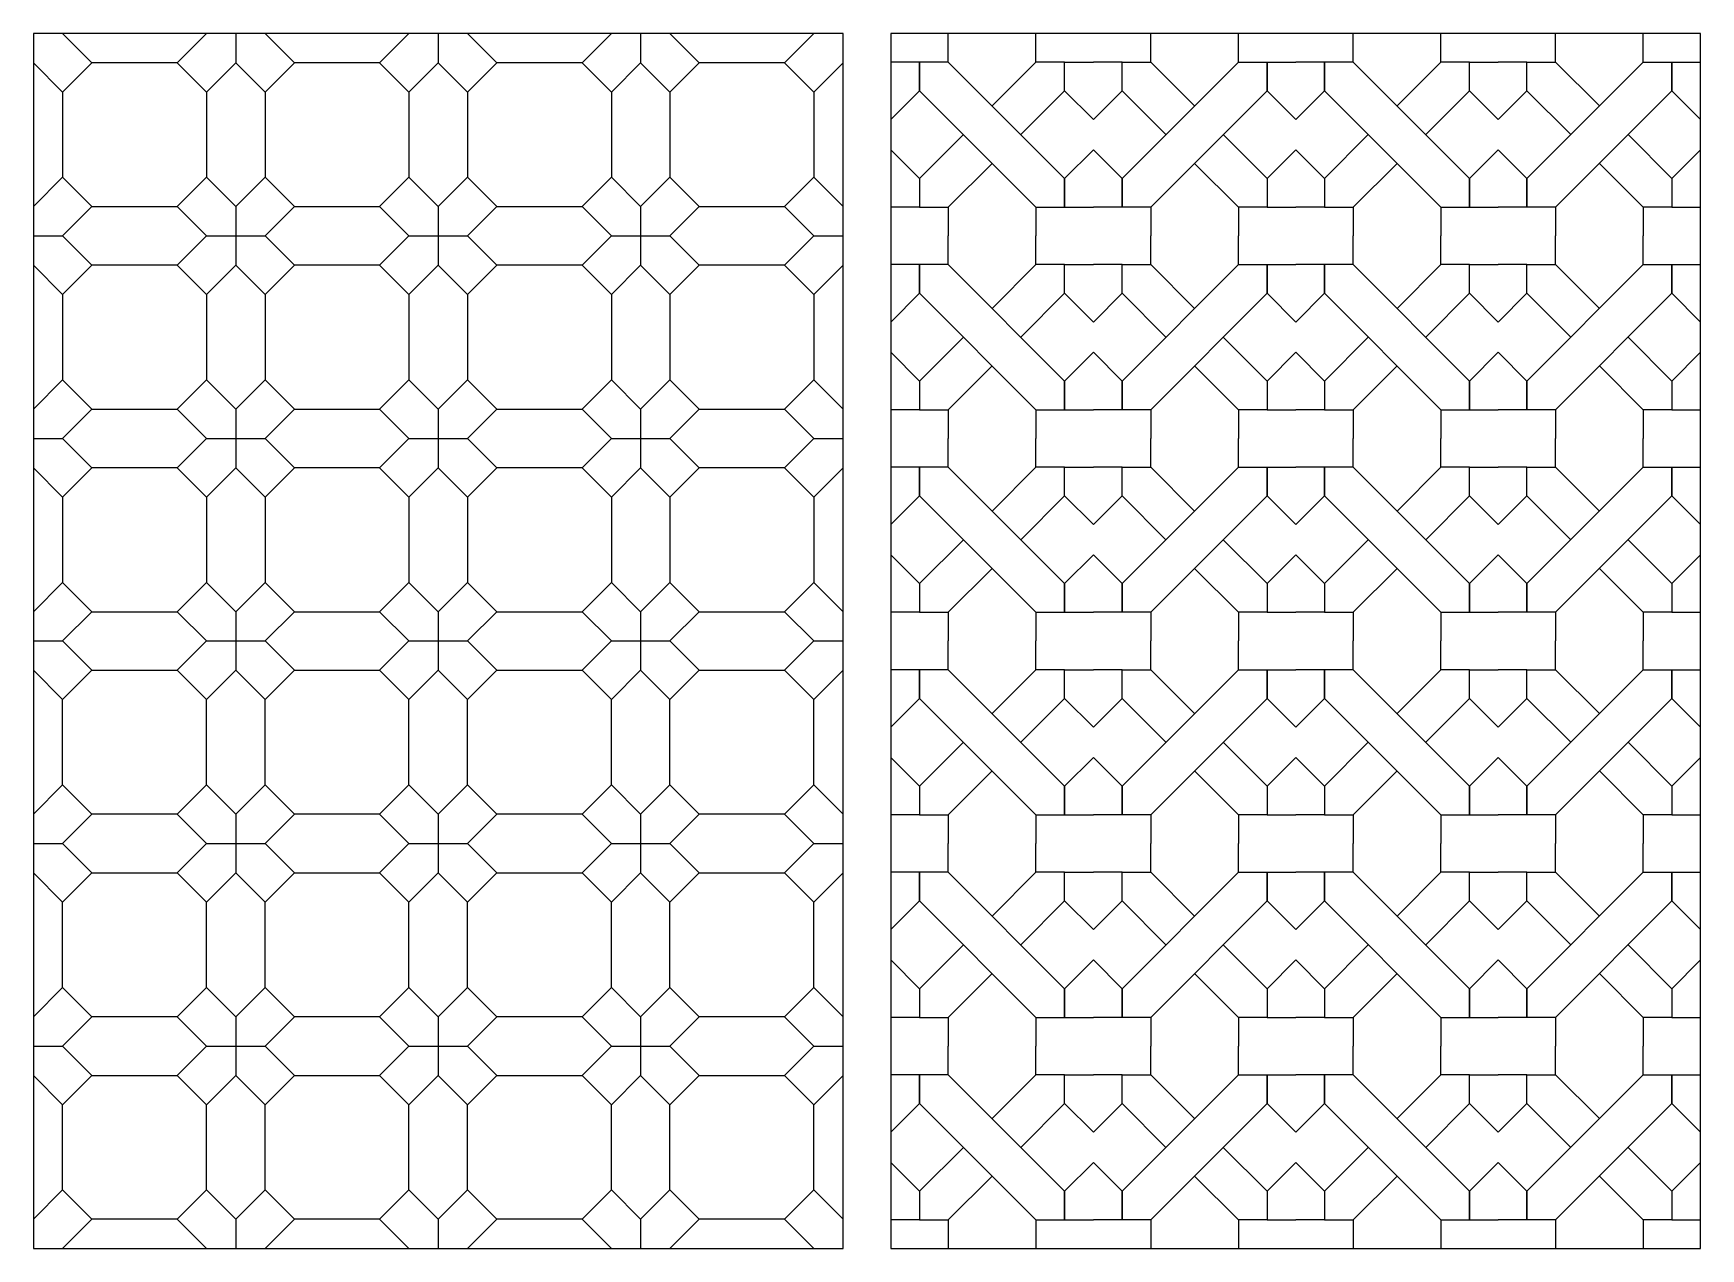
# Model space of a CAD drawing. Header units: millimetres. Extents: x -114 to 113, y -120 to 101.
# Drawn here: x -113.7 to -20.2, y 33.3 to 101.4 of the extents above; entities that cross this region are included whole.
import ezdxf

# ---------------------------------------------------------------- set-up
doc = ezdxf.new("R2010")
doc.units = ezdxf.units.MM
doc.header["$MEASUREMENT"] = 0
doc.layers.add('Layer 03', color=5, linetype='Continuous')

msp = doc.modelspace()

# ---------------------------------------------------------------- linework, layer by layer
at = {"layer": 'Layer 03'}
for p, q in [((-110.422, 99.774), (-112.065, 101.417)), ((-105.644, 99.774), (-104.002, 101.417)), ((-99.073, 99.774), (-100.716, 101.417)), ((-94.296, 99.774), (-92.653, 101.417)), ((-87.724, 99.774), (-89.367, 101.417)), ((-82.947, 99.774), (-81.304, 101.417)), ((-76.376, 99.774), (-78.019, 101.417)), ((-71.599, 99.774), (-69.956, 101.417)), ((-65.632, 101.417), (-65.632, 33.325)), ((-20.238, 101.417), (-65.632, 101.417)), ((-20.238, 33.325), (-20.238, 101.417)), ((-112.065, 98.131), (-113.707, 99.774)), ((-104.002, 98.131), (-102.359, 99.774)), ((-100.716, 98.131), (-102.359, 99.774)), ((-92.653, 98.131), (-91.01, 99.774)), ((-89.367, 98.131), (-91.01, 99.774)), ((-81.304, 98.131), (-79.661, 99.774)), ((-78.019, 98.131), (-79.661, 99.774)), ((-69.956, 98.131), (-68.313, 99.774)), ((-64.024, 98.2), (-65.632, 96.591)), ((-55.892, 98.2), (-54.283, 96.591)), ((-52.675, 98.2), (-54.283, 96.591)), ((-44.543, 98.2), (-42.935, 96.591)), ((-41.326, 98.2), (-42.935, 96.591)), ((-33.195, 98.2), (-31.586, 96.591)), ((-29.978, 98.2), (-31.586, 96.591)), ((-21.846, 98.2), (-20.238, 96.591)), ((-65.632, 94.894), (-64.024, 93.285)), ((-54.283, 94.894), (-55.892, 93.285)), ((-54.283, 94.894), (-52.675, 93.285)), ((-42.935, 94.894), (-44.543, 93.285)), ((-42.935, 94.894), (-41.326, 93.285)), ((-31.586, 94.894), (-33.195, 93.285)), ((-31.586, 94.894), (-29.978, 93.285)), ((-20.238, 94.894), (-21.846, 93.285)), ((-113.707, 91.711), (-112.065, 93.354)), ((-102.359, 91.711), (-104.002, 93.354)), ((-102.359, 91.711), (-100.716, 93.354)), ((-91.01, 91.711), (-92.653, 93.354)), ((-91.01, 91.711), (-89.367, 93.354)), ((-79.661, 91.711), (-81.304, 93.354)), ((-79.661, 91.711), (-78.019, 93.354)), ((-68.313, 91.711), (-69.956, 93.354)), ((-112.065, 90.068), (-110.422, 91.711)), ((-104.002, 90.068), (-105.644, 91.711)), ((-100.716, 90.068), (-99.073, 91.711)), ((-92.653, 90.068), (-94.296, 91.711)), ((-89.367, 90.068), (-87.724, 91.711)), ((-81.304, 90.068), (-82.947, 91.711)), ((-78.019, 90.068), (-76.376, 91.711)), ((-69.956, 90.068), (-71.599, 91.711)), ((-113.707, 90.068), (-112.065, 90.068)), ((-110.422, 88.425), (-112.065, 90.068)), ((-105.644, 88.425), (-104.002, 90.068)), ((-104.002, 90.068), (-100.716, 90.068)), ((-99.073, 88.425), (-100.716, 90.068)), ((-94.296, 88.425), (-92.653, 90.068)), ((-92.653, 90.068), (-89.367, 90.068)), ((-87.724, 88.425), (-89.367, 90.068)), ((-82.947, 88.425), (-81.304, 90.068)), ((-81.304, 90.068), (-78.019, 90.068)), ((-76.376, 88.425), (-78.019, 90.068)), ((-71.599, 88.425), (-69.956, 90.068)), ((-69.956, 90.068), (-68.313, 90.068)), ((-112.065, 86.782), (-113.707, 88.425)), ((-104.002, 86.782), (-102.359, 88.425)), ((-100.716, 86.782), (-102.359, 88.425)), ((-92.653, 86.782), (-91.01, 88.425)), ((-89.367, 86.782), (-91.01, 88.425)), ((-81.304, 86.782), (-79.661, 88.425)), ((-78.019, 86.782), (-79.661, 88.425)), ((-69.956, 86.782), (-68.313, 88.425)), ((-64.024, 86.851), (-65.632, 85.243)), ((-55.892, 86.851), (-54.283, 85.243)), ((-52.675, 86.851), (-54.283, 85.243)), ((-44.543, 86.851), (-42.935, 85.243)), ((-41.326, 86.851), (-42.935, 85.243)), ((-33.195, 86.851), (-31.586, 85.243)), ((-29.978, 86.851), (-31.586, 85.243)), ((-21.846, 86.851), (-20.238, 85.243)), ((-65.632, 83.545), (-64.024, 81.936)), ((-54.283, 83.545), (-55.892, 81.936)), ((-54.283, 83.545), (-52.675, 81.936)), ((-42.935, 83.545), (-44.543, 81.936)), ((-42.935, 83.545), (-41.326, 81.936)), ((-31.586, 83.545), (-33.195, 81.936)), ((-31.586, 83.545), (-29.978, 81.936)), ((-20.238, 83.545), (-21.846, 81.936)), ((-113.707, 80.362), (-112.065, 82.005)), ((-102.359, 80.362), (-104.002, 82.005)), ((-102.359, 80.362), (-100.716, 82.005)), ((-91.01, 80.362), (-92.653, 82.005)), ((-91.01, 80.362), (-89.367, 82.005)), ((-79.661, 80.362), (-81.304, 82.005)), ((-79.661, 80.362), (-78.019, 82.005)), ((-68.313, 80.362), (-69.956, 82.005)), ((-112.065, 78.72), (-110.422, 80.362)), ((-104.002, 78.72), (-105.644, 80.362)), ((-100.716, 78.72), (-99.073, 80.362)), ((-92.653, 78.72), (-94.296, 80.362)), ((-89.367, 78.72), (-87.724, 80.362)), ((-81.304, 78.72), (-82.947, 80.362)), ((-78.019, 78.72), (-76.376, 80.362)), ((-69.956, 78.72), (-71.599, 80.362)), ((-113.707, 78.72), (-112.065, 78.72)), ((-110.422, 77.077), (-112.065, 78.72)), ((-105.644, 77.077), (-104.002, 78.72)), ((-104.002, 78.72), (-100.716, 78.72)), ((-99.073, 77.077), (-100.716, 78.72)), ((-94.296, 77.077), (-92.653, 78.72)), ((-92.653, 78.72), (-89.367, 78.72)), ((-87.724, 77.077), (-89.367, 78.72)), ((-82.947, 77.077), (-81.304, 78.72)), ((-81.304, 78.72), (-78.019, 78.72)), ((-76.376, 77.077), (-78.019, 78.72)), ((-71.599, 77.077), (-69.956, 78.72)), ((-69.956, 78.72), (-68.313, 78.72)), ((-112.065, 75.434), (-113.707, 77.077)), ((-104.002, 75.434), (-102.359, 77.077)), ((-100.716, 75.434), (-102.359, 77.077)), ((-92.653, 75.434), (-91.01, 77.077)), ((-89.367, 75.434), (-91.01, 77.077)), ((-81.304, 75.434), (-79.661, 77.077)), ((-78.019, 75.434), (-79.661, 77.077)), ((-69.956, 75.434), (-68.313, 77.077)), ((-64.024, 75.503), (-65.632, 73.894)), ((-55.892, 75.503), (-54.283, 73.894)), ((-52.675, 75.503), (-54.283, 73.894)), ((-44.543, 75.503), (-42.935, 73.894)), ((-41.326, 75.503), (-42.935, 73.894)), ((-33.195, 75.503), (-31.586, 73.894)), ((-29.978, 75.503), (-31.586, 73.894)), ((-21.846, 75.503), (-20.238, 73.894)), ((-65.632, 72.196), (-64.024, 70.588)), ((-54.283, 72.196), (-55.892, 70.588)), ((-54.283, 72.196), (-52.675, 70.588)), ((-42.935, 72.196), (-44.543, 70.588)), ((-42.935, 72.196), (-41.326, 70.588)), ((-31.586, 72.196), (-33.195, 70.588)), ((-31.586, 72.196), (-29.978, 70.588)), ((-20.238, 72.196), (-21.846, 70.588)), ((-113.707, 69.014), (-112.065, 70.657)), ((-102.359, 69.014), (-104.002, 70.657)), ((-102.359, 69.014), (-100.716, 70.657)), ((-91.01, 69.014), (-92.653, 70.657)), ((-91.01, 69.014), (-89.367, 70.657)), ((-79.661, 69.014), (-81.304, 70.657)), ((-79.661, 69.014), (-78.019, 70.657)), ((-68.313, 69.014), (-69.956, 70.657)), ((-112.065, 67.371), (-110.422, 69.014)), ((-104.002, 67.371), (-105.644, 69.014)), ((-100.716, 67.371), (-99.073, 69.014)), ((-92.653, 67.371), (-94.296, 69.014)), ((-89.367, 67.371), (-87.724, 69.014)), ((-81.304, 67.371), (-82.947, 69.014)), ((-78.019, 67.371), (-76.376, 69.014)), ((-69.956, 67.371), (-71.599, 69.014)), ((-113.707, 67.371), (-112.065, 67.371)), ((-112.065, 67.371), (-110.422, 65.728)), ((-104.002, 67.371), (-105.644, 65.728)), ((-104.002, 67.371), (-100.716, 67.371)), ((-100.716, 67.371), (-99.073, 65.728)), ((-92.653, 67.371), (-94.296, 65.728)), ((-92.653, 67.371), (-89.367, 67.371)), ((-89.367, 67.371), (-87.724, 65.728)), ((-81.304, 67.371), (-82.947, 65.728)), ((-81.304, 67.371), (-78.019, 67.371)), ((-78.019, 67.371), (-76.376, 65.728)), ((-69.956, 67.371), (-71.599, 65.728)), ((-69.956, 67.371), (-68.313, 67.371)), ((-113.707, 65.728), (-112.065, 64.085)), ((-102.359, 65.728), (-104.002, 64.085)), ((-102.359, 65.728), (-100.716, 64.085)), ((-91.01, 65.728), (-92.653, 64.085)), ((-91.01, 65.728), (-89.367, 64.085)), ((-79.661, 65.728), (-81.304, 64.085)), ((-79.661, 65.728), (-78.019, 64.085)), ((-68.313, 65.728), (-69.956, 64.085)), ((-64.024, 64.154), (-65.632, 62.546)), ((-55.892, 64.154), (-54.283, 62.546)), ((-52.675, 64.154), (-54.283, 62.546)), ((-44.543, 64.154), (-42.935, 62.546)), ((-41.326, 64.154), (-42.935, 62.546)), ((-33.195, 64.154), (-31.586, 62.546)), ((-29.978, 64.154), (-31.586, 62.546)), ((-21.846, 64.154), (-20.238, 62.546)), ((-65.632, 60.848), (-64.024, 59.239)), ((-54.283, 60.848), (-55.892, 59.239)), ((-54.283, 60.848), (-52.675, 59.239)), ((-42.935, 60.848), (-44.543, 59.239)), ((-42.935, 60.848), (-41.326, 59.239)), ((-31.586, 60.848), (-33.195, 59.239)), ((-31.586, 60.848), (-29.978, 59.239)), ((-20.238, 60.848), (-21.846, 59.239)), ((-112.065, 59.308), (-113.707, 57.665)), ((-104.002, 59.308), (-102.359, 57.665)), ((-100.716, 59.308), (-102.359, 57.665)), ((-92.653, 59.308), (-91.01, 57.665)), ((-89.367, 59.308), (-91.01, 57.665)), ((-81.304, 59.308), (-79.661, 57.665)), ((-78.019, 59.308), (-79.661, 57.665)), ((-69.956, 59.308), (-68.313, 57.665)), ((-110.422, 57.665), (-112.065, 56.022)), ((-105.644, 57.665), (-104.002, 56.022)), ((-99.073, 57.665), (-100.716, 56.022)), ((-94.296, 57.665), (-92.653, 56.022)), ((-87.724, 57.665), (-89.367, 56.022)), ((-82.947, 57.665), (-81.304, 56.022)), ((-76.376, 57.665), (-78.019, 56.022)), ((-71.599, 57.665), (-69.956, 56.022)), ((-113.707, 56.022), (-112.065, 56.022)), ((-112.065, 56.022), (-110.422, 54.379)), ((-104.002, 56.022), (-105.644, 54.379)), ((-104.002, 56.022), (-100.716, 56.022)), ((-100.716, 56.022), (-99.073, 54.379)), ((-92.653, 56.022), (-94.296, 54.379)), ((-92.653, 56.022), (-89.367, 56.022)), ((-89.367, 56.022), (-87.724, 54.379)), ((-81.304, 56.022), (-82.947, 54.379)), ((-81.304, 56.022), (-78.019, 56.022)), ((-78.019, 56.022), (-76.376, 54.379)), ((-69.956, 56.022), (-71.599, 54.379)), ((-69.956, 56.022), (-68.313, 56.022)), ((-113.707, 54.379), (-112.065, 52.737)), ((-102.359, 54.379), (-104.002, 52.737)), ((-102.359, 54.379), (-100.716, 52.737)), ((-91.01, 54.379), (-92.653, 52.737)), ((-91.01, 54.379), (-89.367, 52.737)), ((-79.661, 54.379), (-81.304, 52.737)), ((-79.661, 54.379), (-78.019, 52.737)), ((-68.313, 54.379), (-69.956, 52.737)), ((-64.024, 52.805), (-65.632, 51.197)), ((-55.892, 52.805), (-54.283, 51.197)), ((-52.675, 52.805), (-54.283, 51.197)), ((-44.543, 52.805), (-42.935, 51.197)), ((-41.326, 52.805), (-42.935, 51.197)), ((-33.195, 52.805), (-31.586, 51.197)), ((-29.978, 52.805), (-31.586, 51.197)), ((-21.846, 52.805), (-20.238, 51.197)), ((-65.632, 49.499), (-64.024, 47.891)), ((-54.283, 49.499), (-55.892, 47.891)), ((-54.283, 49.499), (-52.675, 47.891)), ((-42.935, 49.499), (-44.543, 47.891)), ((-42.935, 49.499), (-41.326, 47.891)), ((-31.586, 49.499), (-33.195, 47.891)), ((-31.586, 49.499), (-29.978, 47.891)), ((-20.238, 49.499), (-21.846, 47.891)), ((-112.065, 47.959), (-113.707, 46.316)), ((-104.002, 47.959), (-102.359, 46.316)), ((-100.716, 47.959), (-102.359, 46.316)), ((-92.653, 47.959), (-91.01, 46.316)), ((-89.367, 47.959), (-91.01, 46.316)), ((-81.304, 47.959), (-79.661, 46.316)), ((-78.019, 47.959), (-79.661, 46.316)), ((-69.956, 47.959), (-68.313, 46.316)), ((-110.422, 46.316), (-112.065, 44.674)), ((-105.644, 46.316), (-104.002, 44.674)), ((-99.073, 46.316), (-100.716, 44.674)), ((-94.296, 46.316), (-92.653, 44.674)), ((-87.724, 46.316), (-89.367, 44.674)), ((-82.947, 46.316), (-81.304, 44.674)), ((-76.376, 46.316), (-78.019, 44.674)), ((-71.599, 46.316), (-69.956, 44.674)), ((-113.707, 44.674), (-112.065, 44.674)), ((-113.707, 44.674), (-112.065, 44.674)), ((-112.065, 44.674), (-110.422, 43.031)), ((-104.002, 44.674), (-105.644, 43.031)), ((-104.002, 44.674), (-100.716, 44.674)), ((-100.716, 44.674), (-99.073, 43.031)), ((-92.653, 44.674), (-94.296, 43.031)), ((-92.653, 44.674), (-89.367, 44.674)), ((-89.367, 44.674), (-87.724, 43.031)), ((-81.304, 44.674), (-82.947, 43.031)), ((-81.304, 44.674), (-78.019, 44.674)), ((-78.019, 44.674), (-76.376, 43.031)), ((-69.956, 44.674), (-71.599, 43.031)), ((-69.956, 44.674), (-68.313, 44.674)), ((-113.707, 43.031), (-112.065, 41.388)), ((-102.359, 43.031), (-104.002, 41.388)), ((-102.359, 43.031), (-100.716, 41.388)), ((-91.01, 43.031), (-92.653, 41.388)), ((-91.01, 43.031), (-89.367, 41.388)), ((-79.661, 43.031), (-81.304, 41.388)), ((-79.661, 43.031), (-78.019, 41.388)), ((-68.313, 43.031), (-69.956, 41.388)), ((-64.024, 41.457), (-65.632, 39.848)), ((-55.892, 41.457), (-54.283, 39.848)), ((-52.675, 41.457), (-54.283, 39.848)), ((-44.543, 41.457), (-42.935, 39.848)), ((-41.326, 41.457), (-42.935, 39.848)), ((-33.195, 41.457), (-31.586, 39.848)), ((-29.978, 41.457), (-31.586, 39.848)), ((-21.846, 41.457), (-20.238, 39.848)), ((-65.632, 38.15), (-64.024, 36.542)), ((-54.283, 38.15), (-55.892, 36.542)), ((-54.283, 38.15), (-52.675, 36.542)), ((-42.935, 38.15), (-44.543, 36.542)), ((-42.935, 38.15), (-41.326, 36.542)), ((-31.586, 38.15), (-33.195, 36.542)), ((-31.586, 38.15), (-29.978, 36.542)), ((-20.238, 38.15), (-21.846, 36.542)), ((-112.065, 36.611), (-113.707, 34.968)), ((-104.002, 36.611), (-102.359, 34.968)), ((-100.716, 36.611), (-102.359, 34.968)), ((-92.653, 36.611), (-91.01, 34.968)), ((-89.367, 36.611), (-91.01, 34.968)), ((-81.304, 36.611), (-79.661, 34.968)), ((-78.019, 36.611), (-79.661, 34.968)), ((-69.956, 36.611), (-68.313, 34.968)), ((-110.422, 34.968), (-112.065, 33.325)), ((-105.644, 34.968), (-104.002, 33.325)), ((-99.073, 34.968), (-100.716, 33.325)), ((-94.296, 34.968), (-92.653, 33.325)), ((-87.724, 34.968), (-89.367, 33.325)), ((-82.947, 34.968), (-81.304, 33.325)), ((-76.376, 34.968), (-78.019, 33.325)), ((-71.599, 34.968), (-69.956, 33.325))]:
    msp.add_line(p, q, dxfattribs=at)
for points in [[(-68.313, 33.325), (-68.313, 101.417), (-113.707, 101.417), (-113.707, 33.325)], [(-102.359, 101.417), (-102.359, 99.774)], [(-91.01, 101.417), (-91.01, 99.774)], [(-79.661, 101.417), (-79.661, 99.774)], [(-62.415, 99.808), (-62.415, 101.417)], [(-57.5, 99.808), (-57.5, 101.417)], [(-51.066, 99.808), (-51.066, 101.417)], [(-46.152, 99.808), (-46.152, 101.417)], [(-39.718, 99.808), (-39.718, 101.417)], [(-34.803, 99.808), (-34.803, 101.417)], [(-28.369, 99.808), (-28.369, 101.417)], [(-23.454, 99.808), (-23.454, 101.417)], [(-112.065, 98.131), (-110.422, 99.774)], [(-105.644, 99.774), (-110.422, 99.774)], [(-104.002, 98.131), (-105.644, 99.774)], [(-100.716, 98.131), (-99.073, 99.774)], [(-94.296, 99.774), (-99.073, 99.774)], [(-92.653, 98.131), (-94.296, 99.774)], [(-89.367, 98.131), (-87.724, 99.774)], [(-82.947, 99.774), (-87.724, 99.774)], [(-81.304, 98.131), (-82.947, 99.774)], [(-78.019, 98.131), (-76.376, 99.774)], [(-71.599, 99.774), (-76.376, 99.774)], [(-69.956, 98.131), (-71.599, 99.774)], [(-64.024, 99.808), (-65.632, 99.808)], [(-64.024, 98.2), (-64.024, 99.808)], [(-62.415, 99.808), (-64.024, 99.808)], [(-62.415, 99.808), (-64.024, 99.808), (-64.024, 98.2)], [(-62.415, 99.808), (-55.892, 93.285)], [(-57.5, 99.808), (-59.958, 97.351)], [(-55.892, 98.2), (-55.892, 99.808), (-57.5, 99.808)], [(-55.892, 99.808), (-54.283, 99.808)], [(-52.675, 99.808), (-54.283, 99.808)], [(-52.675, 98.2), (-52.675, 99.808), (-51.066, 99.808)], [(-46.152, 99.808), (-52.675, 93.285)], [(-51.066, 99.808), (-48.609, 97.351)], [(-46.152, 99.808), (-44.543, 99.808), (-44.543, 98.2)], [(-46.152, 99.808), (-44.543, 99.808)], [(-44.543, 99.808), (-42.935, 99.808)], [(-44.543, 98.2), (-44.543, 99.808)], [(-41.326, 99.808), (-42.935, 99.808)], [(-41.326, 98.2), (-41.326, 99.808)], [(-39.718, 99.808), (-41.326, 99.808)], [(-39.718, 99.808), (-41.326, 99.808), (-41.326, 98.2)], [(-39.718, 99.808), (-33.195, 93.285)], [(-34.803, 99.808), (-37.26, 97.351)], [(-33.195, 98.2), (-33.195, 99.808), (-34.803, 99.808)], [(-33.195, 99.808), (-31.586, 99.808)], [(-29.978, 99.808), (-31.586, 99.808)], [(-29.978, 98.2), (-29.978, 99.808), (-28.369, 99.808)], [(-23.454, 99.808), (-29.978, 93.285)], [(-28.369, 99.808), (-25.912, 97.351)], [(-23.454, 99.808), (-21.846, 99.808), (-21.846, 98.2)], [(-23.454, 99.808), (-21.846, 99.808)], [(-21.846, 99.808), (-20.238, 99.808)], [(-21.846, 98.2), (-21.846, 99.808)], [(-64.024, 98.2), (-57.5, 91.677)], [(-55.892, 98.2), (-58.349, 95.743)], [(-52.675, 98.2), (-50.218, 95.743)], [(-44.543, 98.2), (-51.066, 91.677)], [(-41.326, 98.2), (-34.803, 91.677)], [(-33.195, 98.2), (-35.652, 95.743)], [(-29.978, 98.2), (-27.52, 95.743)], [(-21.846, 98.2), (-28.369, 91.677)], [(-112.065, 98.131), (-112.065, 93.354)], [(-104.002, 98.131), (-104.002, 93.354)], [(-100.716, 98.131), (-100.716, 93.354)], [(-92.653, 98.131), (-92.653, 93.354)], [(-89.367, 98.131), (-89.367, 93.354)], [(-81.304, 98.131), (-81.304, 93.354)], [(-78.019, 98.131), (-78.019, 93.354)], [(-69.956, 98.131), (-69.956, 93.354)], [(-61.566, 95.743), (-64.024, 93.285)], [(-47.001, 95.743), (-44.543, 93.285)], [(-38.869, 95.743), (-41.326, 93.285)], [(-24.303, 95.743), (-21.846, 93.285)], [(-59.958, 94.134), (-62.415, 91.677)], [(-48.609, 94.134), (-46.152, 91.677)], [(-37.26, 94.134), (-39.718, 91.677)], [(-25.912, 94.134), (-23.454, 91.677)], [(-112.065, 93.354), (-110.422, 91.711)], [(-105.644, 91.711), (-104.002, 93.354)], [(-100.716, 93.354), (-99.073, 91.711)], [(-94.296, 91.711), (-92.653, 93.354)], [(-89.367, 93.354), (-87.724, 91.711)], [(-82.947, 91.711), (-81.304, 93.354)], [(-78.019, 93.354), (-76.376, 91.711)], [(-71.599, 91.711), (-69.956, 93.354)], [(-64.024, 93.285), (-64.024, 91.677), (-62.415, 91.677)], [(-57.5, 91.677), (-55.892, 91.677), (-55.892, 93.285)], [(-55.892, 93.285), (-55.892, 91.677)], [(-51.066, 91.677), (-52.675, 91.677), (-52.675, 93.285)], [(-52.675, 93.285), (-52.675, 91.677)], [(-44.543, 93.285), (-44.543, 91.677), (-46.152, 91.677)], [(-41.326, 93.285), (-41.326, 91.677), (-39.718, 91.677)], [(-34.803, 91.677), (-33.195, 91.677), (-33.195, 93.285)], [(-33.195, 93.285), (-33.195, 91.677)], [(-28.369, 91.677), (-29.978, 91.677), (-29.978, 93.285)], [(-29.978, 93.285), (-29.978, 91.677)], [(-21.846, 93.285), (-21.846, 91.677), (-23.454, 91.677)], [(-110.422, 91.711), (-105.644, 91.711)], [(-102.359, 91.711), (-102.359, 88.425)], [(-99.073, 91.711), (-94.296, 91.711)], [(-91.01, 91.711), (-91.01, 88.425)], [(-87.724, 91.711), (-82.947, 91.711)], [(-79.661, 91.711), (-79.661, 88.425)], [(-76.376, 91.711), (-71.599, 91.711)], [(-64.024, 91.677), (-65.632, 91.677)], [(-62.415, 91.677), (-62.415, 90.068)], [(-57.5, 91.677), (-55.892, 91.677)], [(-57.5, 91.677), (-57.5, 90.068)], [(-55.892, 91.677), (-54.283, 91.677)], [(-52.675, 91.677), (-54.283, 91.677)], [(-51.066, 91.677), (-52.675, 91.677)], [(-51.066, 91.677), (-51.066, 90.068)], [(-46.152, 91.677), (-46.152, 90.068)], [(-44.543, 91.677), (-42.935, 91.677)], [(-41.326, 91.677), (-42.935, 91.677)], [(-39.718, 91.677), (-39.718, 90.068)], [(-34.803, 91.677), (-33.195, 91.677)], [(-34.803, 91.677), (-34.803, 90.068)], [(-33.195, 91.677), (-31.586, 91.677)], [(-29.978, 91.677), (-31.586, 91.677)], [(-28.369, 91.677), (-29.978, 91.677)], [(-28.369, 91.677), (-28.369, 90.068)], [(-23.454, 91.677), (-23.454, 90.068)], [(-21.846, 91.677), (-20.238, 91.677)], [(-62.415, 88.46), (-62.415, 90.068)], [(-57.5, 88.46), (-57.5, 90.068)], [(-51.066, 88.46), (-51.066, 90.068)], [(-46.152, 88.46), (-46.152, 90.068)], [(-39.718, 88.46), (-39.718, 90.068)], [(-34.803, 88.46), (-34.803, 90.068)], [(-28.369, 88.46), (-28.369, 90.068)], [(-23.454, 88.46), (-23.454, 90.068)], [(-112.065, 86.782), (-110.422, 88.425)], [(-105.644, 88.425), (-110.422, 88.425)], [(-104.002, 86.782), (-105.644, 88.425)], [(-100.716, 86.782), (-99.073, 88.425)], [(-94.296, 88.425), (-99.073, 88.425)], [(-92.653, 86.782), (-94.296, 88.425)], [(-89.367, 86.782), (-87.724, 88.425)], [(-82.947, 88.425), (-87.724, 88.425)], [(-81.304, 86.782), (-82.947, 88.425)], [(-78.019, 86.782), (-76.376, 88.425)], [(-71.599, 88.425), (-76.376, 88.425)], [(-69.956, 86.782), (-71.599, 88.425)], [(-64.024, 88.46), (-65.632, 88.46)], [(-64.024, 86.851), (-64.024, 88.46)], [(-62.415, 88.46), (-64.024, 88.46)], [(-62.415, 88.46), (-64.024, 88.46), (-64.024, 86.851)], [(-62.415, 88.46), (-55.892, 81.936)], [(-57.5, 88.46), (-59.958, 86.002)], [(-55.892, 86.851), (-55.892, 88.46), (-57.5, 88.46)], [(-55.892, 88.46), (-54.283, 88.46)], [(-52.675, 88.46), (-54.283, 88.46)], [(-52.675, 86.851), (-52.675, 88.46), (-51.066, 88.46)], [(-46.152, 88.46), (-52.675, 81.936)], [(-51.066, 88.46), (-48.609, 86.002)], [(-46.152, 88.46), (-44.543, 88.46), (-44.543, 86.851)], [(-46.152, 88.46), (-44.543, 88.46)], [(-44.543, 88.46), (-42.935, 88.46)], [(-44.543, 86.851), (-44.543, 88.46)], [(-41.326, 88.46), (-42.935, 88.46)], [(-41.326, 86.851), (-41.326, 88.46)], [(-39.718, 88.46), (-41.326, 88.46)], [(-39.718, 88.46), (-41.326, 88.46), (-41.326, 86.851)], [(-39.718, 88.46), (-33.195, 81.936)], [(-34.803, 88.46), (-37.26, 86.002)], [(-33.195, 86.851), (-33.195, 88.46), (-34.803, 88.46)], [(-33.195, 88.46), (-31.586, 88.46)], [(-29.978, 88.46), (-31.586, 88.46)], [(-29.978, 86.851), (-29.978, 88.46), (-28.369, 88.46)], [(-23.454, 88.46), (-29.978, 81.936)], [(-28.369, 88.46), (-25.912, 86.002)], [(-23.454, 88.46), (-21.846, 88.46), (-21.846, 86.851)], [(-23.454, 88.46), (-21.846, 88.46)], [(-21.846, 88.46), (-20.238, 88.46)], [(-21.846, 86.851), (-21.846, 88.46)], [(-112.065, 86.782), (-112.065, 82.005)], [(-104.002, 86.782), (-104.002, 82.005)], [(-100.716, 86.782), (-100.716, 82.005)], [(-92.653, 86.782), (-92.653, 82.005)], [(-89.367, 86.782), (-89.367, 82.005)], [(-81.304, 86.782), (-81.304, 82.005)], [(-78.019, 86.782), (-78.019, 82.005)], [(-69.956, 86.782), (-69.956, 82.005)], [(-64.024, 86.851), (-57.5, 80.328)], [(-55.892, 86.851), (-58.349, 84.394)], [(-52.675, 86.851), (-50.218, 84.394)], [(-44.543, 86.851), (-51.066, 80.328)], [(-41.326, 86.851), (-34.803, 80.328)], [(-33.195, 86.851), (-35.652, 84.394)], [(-29.978, 86.851), (-27.52, 84.394)], [(-21.846, 86.851), (-28.369, 80.328)], [(-61.566, 84.394), (-64.024, 81.936)], [(-47.001, 84.394), (-44.543, 81.936)], [(-38.869, 84.394), (-41.326, 81.936)], [(-24.303, 84.394), (-21.846, 81.936)], [(-59.958, 82.785), (-62.415, 80.328)], [(-48.609, 82.785), (-46.152, 80.328)], [(-37.26, 82.785), (-39.718, 80.328)], [(-25.912, 82.785), (-23.454, 80.328)], [(-112.065, 82.005), (-110.422, 80.362)], [(-105.644, 80.362), (-104.002, 82.005)], [(-100.716, 82.005), (-99.073, 80.362)], [(-94.296, 80.362), (-92.653, 82.005)], [(-89.367, 82.005), (-87.724, 80.362)], [(-82.947, 80.362), (-81.304, 82.005)], [(-78.019, 82.005), (-76.376, 80.362)], [(-71.599, 80.362), (-69.956, 82.005)], [(-64.024, 81.936), (-64.024, 80.328), (-62.415, 80.328)], [(-57.5, 80.328), (-55.892, 80.328), (-55.892, 81.936)], [(-55.892, 81.936), (-55.892, 80.328)], [(-51.066, 80.328), (-52.675, 80.328), (-52.675, 81.936)], [(-52.675, 81.936), (-52.675, 80.328)], [(-44.543, 81.936), (-44.543, 80.328), (-46.152, 80.328)], [(-41.326, 81.936), (-41.326, 80.328), (-39.718, 80.328)], [(-34.803, 80.328), (-33.195, 80.328), (-33.195, 81.936)], [(-33.195, 81.936), (-33.195, 80.328)], [(-28.369, 80.328), (-29.978, 80.328), (-29.978, 81.936)], [(-29.978, 81.936), (-29.978, 80.328)], [(-21.846, 81.936), (-21.846, 80.328), (-23.454, 80.328)], [(-110.422, 80.362), (-105.644, 80.362)], [(-102.359, 80.362), (-102.359, 77.077)], [(-99.073, 80.362), (-94.296, 80.362)], [(-91.01, 80.362), (-91.01, 77.077)], [(-87.724, 80.362), (-82.947, 80.362)], [(-79.661, 80.362), (-79.661, 77.077)], [(-76.376, 80.362), (-71.599, 80.362)], [(-64.024, 80.328), (-65.632, 80.328)], [(-62.415, 80.328), (-62.415, 78.72)], [(-57.5, 80.328), (-55.892, 80.328)], [(-57.5, 80.328), (-57.5, 78.72)], [(-55.892, 80.328), (-54.283, 80.328)], [(-52.675, 80.328), (-54.283, 80.328)], [(-51.066, 80.328), (-52.675, 80.328)], [(-51.066, 80.328), (-51.066, 78.72)], [(-46.152, 80.328), (-46.152, 78.72)], [(-44.543, 80.328), (-42.935, 80.328)], [(-41.326, 80.328), (-42.935, 80.328)], [(-39.718, 80.328), (-39.718, 78.72)], [(-34.803, 80.328), (-33.195, 80.328)], [(-34.803, 80.328), (-34.803, 78.72)], [(-33.195, 80.328), (-31.586, 80.328)], [(-29.978, 80.328), (-31.586, 80.328)], [(-28.369, 80.328), (-29.978, 80.328)], [(-28.369, 80.328), (-28.369, 78.72)], [(-23.454, 80.328), (-23.454, 78.72)], [(-21.846, 80.328), (-20.238, 80.328)], [(-62.415, 77.111), (-62.415, 78.72)], [(-57.5, 77.111), (-57.5, 78.72)], [(-51.066, 77.111), (-51.066, 78.72)], [(-46.152, 77.111), (-46.152, 78.72)], [(-39.718, 77.111), (-39.718, 78.72)], [(-34.803, 77.111), (-34.803, 78.72)], [(-28.369, 77.111), (-28.369, 78.72)], [(-23.454, 77.111), (-23.454, 78.72)], [(-112.065, 75.434), (-110.422, 77.077)], [(-105.644, 77.077), (-110.422, 77.077)], [(-104.002, 75.434), (-105.644, 77.077)], [(-100.716, 75.434), (-99.073, 77.077)], [(-94.296, 77.077), (-99.073, 77.077)], [(-92.653, 75.434), (-94.296, 77.077)], [(-89.367, 75.434), (-87.724, 77.077)], [(-82.947, 77.077), (-87.724, 77.077)], [(-81.304, 75.434), (-82.947, 77.077)], [(-78.019, 75.434), (-76.376, 77.077)], [(-71.599, 77.077), (-76.376, 77.077)], [(-69.956, 75.434), (-71.599, 77.077)], [(-64.024, 77.111), (-65.632, 77.111)], [(-64.024, 75.503), (-64.024, 77.111)], [(-62.415, 77.111), (-64.024, 77.111)], [(-62.415, 77.111), (-64.024, 77.111), (-64.024, 75.503)], [(-62.415, 77.111), (-55.892, 70.588)], [(-57.5, 77.111), (-59.958, 74.654)], [(-55.892, 75.503), (-55.892, 77.111), (-57.5, 77.111)], [(-55.892, 77.111), (-54.283, 77.111)], [(-52.675, 77.111), (-54.283, 77.111)], [(-52.675, 75.503), (-52.675, 77.111), (-51.066, 77.111)], [(-46.152, 77.111), (-52.675, 70.588)], [(-51.066, 77.111), (-48.609, 74.654)], [(-46.152, 77.111), (-44.543, 77.111), (-44.543, 75.503)], [(-46.152, 77.111), (-44.543, 77.111)], [(-44.543, 77.111), (-42.935, 77.111)], [(-44.543, 75.503), (-44.543, 77.111)], [(-41.326, 77.111), (-42.935, 77.111)], [(-41.326, 75.503), (-41.326, 77.111)], [(-39.718, 77.111), (-41.326, 77.111)], [(-39.718, 77.111), (-41.326, 77.111), (-41.326, 75.503)], [(-39.718, 77.111), (-33.195, 70.588)], [(-34.803, 77.111), (-37.26, 74.654)], [(-33.195, 75.503), (-33.195, 77.111), (-34.803, 77.111)], [(-33.195, 77.111), (-31.586, 77.111)], [(-29.978, 77.111), (-31.586, 77.111)], [(-29.978, 75.503), (-29.978, 77.111), (-28.369, 77.111)], [(-23.454, 77.111), (-29.978, 70.588)], [(-28.369, 77.111), (-25.912, 74.654)], [(-23.454, 77.111), (-21.846, 77.111), (-21.846, 75.503)], [(-23.454, 77.111), (-21.846, 77.111)], [(-21.846, 77.111), (-20.238, 77.111)], [(-21.846, 75.503), (-21.846, 77.111)], [(-112.065, 75.434), (-112.065, 70.657)], [(-104.002, 75.434), (-104.002, 70.657)], [(-100.716, 75.434), (-100.716, 70.657)], [(-92.653, 75.434), (-92.653, 70.657)], [(-89.367, 75.434), (-89.367, 70.657)], [(-81.304, 75.434), (-81.304, 70.657)], [(-78.019, 75.434), (-78.019, 70.657)], [(-69.956, 75.434), (-69.956, 70.657)], [(-64.024, 75.503), (-57.5, 68.979)], [(-55.892, 75.503), (-58.349, 73.045)], [(-52.675, 75.503), (-50.218, 73.045)], [(-44.543, 75.503), (-51.066, 68.979)], [(-41.326, 75.503), (-34.803, 68.979)], [(-33.195, 75.503), (-35.652, 73.045)], [(-29.978, 75.503), (-27.52, 73.045)], [(-21.846, 75.503), (-28.369, 68.979)], [(-61.566, 73.045), (-64.024, 70.588)], [(-47.001, 73.045), (-44.543, 70.588)], [(-38.869, 73.045), (-41.326, 70.588)], [(-24.303, 73.045), (-21.846, 70.588)], [(-59.958, 71.437), (-62.415, 68.979)], [(-48.609, 71.437), (-46.152, 68.979)], [(-37.26, 71.437), (-39.718, 68.979)], [(-25.912, 71.437), (-23.454, 68.979)], [(-112.065, 70.657), (-110.422, 69.014)], [(-105.644, 69.014), (-104.002, 70.657)], [(-100.716, 70.657), (-99.073, 69.014)], [(-94.296, 69.014), (-92.653, 70.657)], [(-89.367, 70.657), (-87.724, 69.014)], [(-82.947, 69.014), (-81.304, 70.657)], [(-78.019, 70.657), (-76.376, 69.014)], [(-71.599, 69.014), (-69.956, 70.657)], [(-64.024, 70.588), (-64.024, 68.979), (-62.415, 68.979)], [(-57.5, 68.979), (-55.892, 68.979), (-55.892, 70.588)], [(-55.892, 70.588), (-55.892, 68.979)], [(-51.066, 68.979), (-52.675, 68.979), (-52.675, 70.588)], [(-52.675, 70.588), (-52.675, 68.979)], [(-44.543, 70.588), (-44.543, 68.979), (-46.152, 68.979)], [(-41.326, 70.588), (-41.326, 68.979), (-39.718, 68.979)], [(-34.803, 68.979), (-33.195, 68.979), (-33.195, 70.588)], [(-33.195, 70.588), (-33.195, 68.979)], [(-28.369, 68.979), (-29.978, 68.979), (-29.978, 70.588)], [(-29.978, 70.588), (-29.978, 68.979)], [(-21.846, 70.588), (-21.846, 68.979), (-23.454, 68.979)], [(-110.422, 69.014), (-105.644, 69.014)], [(-102.359, 69.014), (-102.359, 65.728)], [(-99.073, 69.014), (-94.296, 69.014)], [(-91.01, 69.014), (-91.01, 65.728)], [(-87.724, 69.014), (-82.947, 69.014)], [(-79.661, 69.014), (-79.661, 65.728)], [(-76.376, 69.014), (-71.599, 69.014)], [(-64.024, 68.979), (-65.632, 68.979)], [(-62.415, 68.979), (-62.415, 67.371)], [(-57.5, 68.979), (-55.892, 68.979)], [(-57.5, 68.979), (-57.5, 67.371)], [(-55.892, 68.979), (-54.283, 68.979)], [(-52.675, 68.979), (-54.283, 68.979)], [(-51.066, 68.979), (-52.675, 68.979)], [(-51.066, 68.979), (-51.066, 67.371)], [(-46.152, 68.979), (-46.152, 67.371)], [(-44.543, 68.979), (-42.935, 68.979)], [(-41.326, 68.979), (-42.935, 68.979)], [(-39.718, 68.979), (-39.718, 67.371)], [(-34.803, 68.979), (-33.195, 68.979)], [(-34.803, 68.979), (-34.803, 67.371)], [(-33.195, 68.979), (-31.586, 68.979)], [(-29.978, 68.979), (-31.586, 68.979)], [(-28.369, 68.979), (-29.978, 68.979)], [(-28.369, 68.979), (-28.369, 67.371)], [(-23.454, 68.979), (-23.454, 67.371)], [(-21.846, 68.979), (-20.238, 68.979)], [(-62.415, 65.762), (-62.415, 67.371)], [(-57.5, 65.762), (-57.5, 67.371)], [(-51.066, 65.762), (-51.066, 67.371)], [(-46.152, 65.762), (-46.152, 67.371)], [(-39.718, 65.762), (-39.718, 67.371)], [(-34.803, 65.762), (-34.803, 67.371)], [(-28.369, 65.762), (-28.369, 67.371)], [(-23.454, 65.762), (-23.454, 67.371)], [(-112.065, 64.085), (-110.422, 65.728)], [(-110.422, 65.728), (-105.644, 65.728)], [(-105.644, 65.728), (-104.002, 64.085)], [(-100.716, 64.085), (-99.073, 65.728)], [(-99.073, 65.728), (-94.296, 65.728)], [(-94.296, 65.728), (-92.653, 64.085)], [(-89.367, 64.085), (-87.724, 65.728)], [(-87.724, 65.728), (-82.947, 65.728)], [(-82.947, 65.728), (-81.304, 64.085)], [(-78.019, 64.085), (-76.376, 65.728)], [(-76.376, 65.728), (-71.599, 65.728)], [(-71.599, 65.728), (-69.956, 64.085)], [(-64.024, 65.762), (-65.632, 65.762)], [(-64.024, 64.154), (-64.024, 65.762)], [(-62.415, 65.762), (-64.024, 65.762)], [(-62.415, 65.762), (-64.024, 65.762), (-64.024, 64.154)], [(-62.415, 65.762), (-55.892, 59.239)], [(-57.5, 65.762), (-59.958, 63.305)], [(-55.892, 64.154), (-55.892, 65.762), (-57.5, 65.762)], [(-55.892, 65.762), (-54.283, 65.762)], [(-52.675, 65.762), (-54.283, 65.762)], [(-52.675, 64.154), (-52.675, 65.762), (-51.066, 65.762)], [(-46.152, 65.762), (-52.675, 59.239)], [(-51.066, 65.762), (-48.609, 63.305)], [(-46.152, 65.762), (-44.543, 65.762), (-44.543, 64.154)], [(-46.152, 65.762), (-44.543, 65.762)], [(-44.543, 65.762), (-42.935, 65.762)], [(-44.543, 64.154), (-44.543, 65.762)], [(-41.326, 65.762), (-42.935, 65.762)], [(-41.326, 64.154), (-41.326, 65.762)], [(-39.718, 65.762), (-41.326, 65.762)], [(-39.718, 65.762), (-41.326, 65.762), (-41.326, 64.154)], [(-39.718, 65.762), (-33.195, 59.239)], [(-34.803, 65.762), (-37.26, 63.305)], [(-33.195, 64.154), (-33.195, 65.762), (-34.803, 65.762)], [(-33.195, 65.762), (-31.586, 65.762)], [(-29.978, 65.762), (-31.586, 65.762)], [(-29.978, 64.154), (-29.978, 65.762), (-28.369, 65.762)], [(-23.454, 65.762), (-29.978, 59.239)], [(-28.369, 65.762), (-25.912, 63.305)], [(-23.454, 65.762), (-21.846, 65.762), (-21.846, 64.154)], [(-23.454, 65.762), (-21.846, 65.762)], [(-21.846, 65.762), (-20.238, 65.762)], [(-21.846, 64.154), (-21.846, 65.762)], [(-112.065, 59.308), (-112.065, 64.085)], [(-104.002, 59.308), (-104.002, 64.085)], [(-100.716, 59.308), (-100.716, 64.085)], [(-92.653, 59.308), (-92.653, 64.085)], [(-89.367, 59.308), (-89.367, 64.085)], [(-81.304, 59.308), (-81.304, 64.085)], [(-78.019, 59.308), (-78.019, 64.085)], [(-69.956, 59.308), (-69.956, 64.085)], [(-64.024, 64.154), (-57.5, 57.631)], [(-55.892, 64.154), (-58.349, 61.697)], [(-52.675, 64.154), (-50.218, 61.697)], [(-44.543, 64.154), (-51.066, 57.631)], [(-41.326, 64.154), (-34.803, 57.631)], [(-33.195, 64.154), (-35.652, 61.697)], [(-29.978, 64.154), (-27.52, 61.697)], [(-21.846, 64.154), (-28.369, 57.631)], [(-61.566, 61.697), (-64.024, 59.239)], [(-47.001, 61.697), (-44.543, 59.239)], [(-38.869, 61.697), (-41.326, 59.239)], [(-24.303, 61.697), (-21.846, 59.239)], [(-59.958, 60.088), (-62.415, 57.631)], [(-48.609, 60.088), (-46.152, 57.631)], [(-37.26, 60.088), (-39.718, 57.631)], [(-25.912, 60.088), (-23.454, 57.631)], [(-112.065, 59.308), (-110.422, 57.665)], [(-104.002, 59.308), (-105.644, 57.665)], [(-100.716, 59.308), (-99.073, 57.665)], [(-92.653, 59.308), (-94.296, 57.665)], [(-89.367, 59.308), (-87.724, 57.665)], [(-81.304, 59.308), (-82.947, 57.665)], [(-78.019, 59.308), (-76.376, 57.665)], [(-69.956, 59.308), (-71.599, 57.665)], [(-64.024, 59.239), (-64.024, 57.631), (-62.415, 57.631)], [(-57.5, 57.631), (-55.892, 57.631), (-55.892, 59.239)], [(-55.892, 59.239), (-55.892, 57.631)], [(-51.066, 57.631), (-52.675, 57.631), (-52.675, 59.239)], [(-52.675, 59.239), (-52.675, 57.631)], [(-44.543, 59.239), (-44.543, 57.631), (-46.152, 57.631)], [(-41.326, 59.239), (-41.326, 57.631), (-39.718, 57.631)], [(-34.803, 57.631), (-33.195, 57.631), (-33.195, 59.239)], [(-33.195, 59.239), (-33.195, 57.631)], [(-28.369, 57.631), (-29.978, 57.631), (-29.978, 59.239)], [(-29.978, 59.239), (-29.978, 57.631)], [(-21.846, 59.239), (-21.846, 57.631), (-23.454, 57.631)], [(-105.644, 57.665), (-110.422, 57.665)], [(-102.359, 57.665), (-102.359, 54.379)], [(-94.296, 57.665), (-99.073, 57.665)], [(-91.01, 57.665), (-91.01, 54.379)], [(-82.947, 57.665), (-87.724, 57.665)], [(-79.661, 57.665), (-79.661, 54.379)], [(-71.599, 57.665), (-76.376, 57.665)], [(-64.024, 57.631), (-65.632, 57.631)], [(-62.415, 57.631), (-62.415, 56.022)], [(-57.5, 57.631), (-55.892, 57.631)], [(-57.5, 57.631), (-57.5, 56.022)], [(-55.892, 57.631), (-54.283, 57.631)], [(-52.675, 57.631), (-54.283, 57.631)], [(-51.066, 57.631), (-52.675, 57.631)], [(-51.066, 57.631), (-51.066, 56.022)], [(-46.152, 57.631), (-46.152, 56.022)], [(-44.543, 57.631), (-42.935, 57.631)], [(-41.326, 57.631), (-42.935, 57.631)], [(-39.718, 57.631), (-39.718, 56.022)], [(-34.803, 57.631), (-33.195, 57.631)], [(-34.803, 57.631), (-34.803, 56.022)], [(-33.195, 57.631), (-31.586, 57.631)], [(-29.978, 57.631), (-31.586, 57.631)], [(-28.369, 57.631), (-29.978, 57.631)], [(-28.369, 57.631), (-28.369, 56.022)], [(-23.454, 57.631), (-23.454, 56.022)], [(-21.846, 57.631), (-20.238, 57.631)], [(-62.415, 54.414), (-62.415, 56.022)], [(-57.5, 54.414), (-57.5, 56.022)], [(-51.066, 54.414), (-51.066, 56.022)], [(-46.152, 54.414), (-46.152, 56.022)], [(-39.718, 54.414), (-39.718, 56.022)], [(-34.803, 54.414), (-34.803, 56.022)], [(-28.369, 54.414), (-28.369, 56.022)], [(-23.454, 54.414), (-23.454, 56.022)], [(-112.065, 52.737), (-110.422, 54.379)], [(-110.422, 54.379), (-105.644, 54.379)], [(-105.644, 54.379), (-104.002, 52.737)], [(-100.716, 52.737), (-99.073, 54.379)], [(-99.073, 54.379), (-94.296, 54.379)], [(-94.296, 54.379), (-92.653, 52.737)], [(-89.367, 52.737), (-87.724, 54.379)], [(-87.724, 54.379), (-82.947, 54.379)], [(-82.947, 54.379), (-81.304, 52.737)], [(-78.019, 52.737), (-76.376, 54.379)], [(-76.376, 54.379), (-71.599, 54.379)], [(-71.599, 54.379), (-69.956, 52.737)], [(-64.024, 54.414), (-65.632, 54.414)], [(-64.024, 52.805), (-64.024, 54.414)], [(-62.415, 54.414), (-64.024, 54.414)], [(-62.415, 54.414), (-64.024, 54.414), (-64.024, 52.805)], [(-62.415, 54.414), (-55.892, 47.891)], [(-57.5, 54.414), (-59.958, 51.956)], [(-55.892, 52.805), (-55.892, 54.414), (-57.5, 54.414)], [(-55.892, 54.414), (-54.283, 54.414)], [(-52.675, 54.414), (-54.283, 54.414)], [(-52.675, 52.805), (-52.675, 54.414), (-51.066, 54.414)], [(-46.152, 54.414), (-52.675, 47.891)], [(-51.066, 54.414), (-48.609, 51.956)], [(-46.152, 54.414), (-44.543, 54.414), (-44.543, 52.805)], [(-46.152, 54.414), (-44.543, 54.414)], [(-44.543, 54.414), (-42.935, 54.414)], [(-44.543, 52.805), (-44.543, 54.414)], [(-41.326, 54.414), (-42.935, 54.414)], [(-41.326, 52.805), (-41.326, 54.414)], [(-39.718, 54.414), (-41.326, 54.414)], [(-39.718, 54.414), (-41.326, 54.414), (-41.326, 52.805)], [(-39.718, 54.414), (-33.195, 47.891)], [(-34.803, 54.414), (-37.26, 51.956)], [(-33.195, 52.805), (-33.195, 54.414), (-34.803, 54.414)], [(-33.195, 54.414), (-31.586, 54.414)], [(-29.978, 54.414), (-31.586, 54.414)], [(-29.978, 52.805), (-29.978, 54.414), (-28.369, 54.414)], [(-23.454, 54.414), (-29.978, 47.891)], [(-28.369, 54.414), (-25.912, 51.956)], [(-23.454, 54.414), (-21.846, 54.414), (-21.846, 52.805)], [(-23.454, 54.414), (-21.846, 54.414)], [(-21.846, 54.414), (-20.238, 54.414)], [(-21.846, 52.805), (-21.846, 54.414)], [(-112.065, 47.959), (-112.065, 52.737)], [(-104.002, 47.959), (-104.002, 52.737)], [(-100.716, 47.959), (-100.716, 52.737)], [(-92.653, 47.959), (-92.653, 52.737)], [(-89.367, 47.959), (-89.367, 52.737)], [(-81.304, 47.959), (-81.304, 52.737)], [(-78.019, 47.959), (-78.019, 52.737)], [(-69.956, 47.959), (-69.956, 52.737)], [(-64.024, 52.805), (-57.5, 46.282)], [(-55.892, 52.805), (-58.349, 50.348)], [(-52.675, 52.805), (-50.218, 50.348)], [(-44.543, 52.805), (-51.066, 46.282)], [(-41.326, 52.805), (-34.803, 46.282)], [(-33.195, 52.805), (-35.652, 50.348)], [(-29.978, 52.805), (-27.52, 50.348)], [(-21.846, 52.805), (-28.369, 46.282)], [(-61.566, 50.348), (-64.024, 47.891)], [(-47.001, 50.348), (-44.543, 47.891)], [(-38.869, 50.348), (-41.326, 47.891)], [(-24.303, 50.348), (-21.846, 47.891)], [(-59.958, 48.739), (-62.415, 46.282)], [(-48.609, 48.739), (-46.152, 46.282)], [(-37.26, 48.739), (-39.718, 46.282)], [(-25.912, 48.739), (-23.454, 46.282)], [(-112.065, 47.959), (-110.422, 46.316)], [(-104.002, 47.959), (-105.644, 46.316)], [(-100.716, 47.959), (-99.073, 46.316)], [(-92.653, 47.959), (-94.296, 46.316)], [(-89.367, 47.959), (-87.724, 46.316)], [(-81.304, 47.959), (-82.947, 46.316)], [(-78.019, 47.959), (-76.376, 46.316)], [(-69.956, 47.959), (-71.599, 46.316)], [(-64.024, 47.891), (-64.024, 46.282), (-62.415, 46.282)], [(-57.5, 46.282), (-55.892, 46.282), (-55.892, 47.891)], [(-55.892, 47.891), (-55.892, 46.282)], [(-51.066, 46.282), (-52.675, 46.282), (-52.675, 47.891)], [(-52.675, 47.891), (-52.675, 46.282)], [(-44.543, 47.891), (-44.543, 46.282), (-46.152, 46.282)], [(-41.326, 47.891), (-41.326, 46.282), (-39.718, 46.282)], [(-34.803, 46.282), (-33.195, 46.282), (-33.195, 47.891)], [(-33.195, 47.891), (-33.195, 46.282)], [(-28.369, 46.282), (-29.978, 46.282), (-29.978, 47.891)], [(-29.978, 47.891), (-29.978, 46.282)], [(-21.846, 47.891), (-21.846, 46.282), (-23.454, 46.282)], [(-105.644, 46.316), (-110.422, 46.316)], [(-102.359, 46.316), (-102.359, 43.031)], [(-94.296, 46.316), (-99.073, 46.316)], [(-91.01, 46.316), (-91.01, 43.031)], [(-82.947, 46.316), (-87.724, 46.316)], [(-79.661, 46.316), (-79.661, 43.031)], [(-71.599, 46.316), (-76.376, 46.316)], [(-64.024, 46.282), (-65.632, 46.282)], [(-62.415, 46.282), (-62.415, 44.674)], [(-57.5, 46.282), (-55.892, 46.282)], [(-57.5, 46.282), (-57.5, 44.674)], [(-55.892, 46.282), (-54.283, 46.282)], [(-52.675, 46.282), (-54.283, 46.282)], [(-51.066, 46.282), (-52.675, 46.282)], [(-51.066, 46.282), (-51.066, 44.674)], [(-46.152, 46.282), (-46.152, 44.674)], [(-44.543, 46.282), (-42.935, 46.282)], [(-41.326, 46.282), (-42.935, 46.282)], [(-39.718, 46.282), (-39.718, 44.674)], [(-34.803, 46.282), (-33.195, 46.282)], [(-34.803, 46.282), (-34.803, 44.674)], [(-33.195, 46.282), (-31.586, 46.282)], [(-29.978, 46.282), (-31.586, 46.282)], [(-28.369, 46.282), (-29.978, 46.282)], [(-28.369, 46.282), (-28.369, 44.674)], [(-23.454, 46.282), (-23.454, 44.674)], [(-21.846, 46.282), (-20.238, 46.282)], [(-62.415, 43.065), (-62.415, 44.674)], [(-57.5, 43.065), (-57.5, 44.674)], [(-51.066, 43.065), (-51.066, 44.674)], [(-46.152, 43.065), (-46.152, 44.674)], [(-39.718, 43.065), (-39.718, 44.674)], [(-34.803, 43.065), (-34.803, 44.674)], [(-28.369, 43.065), (-28.369, 44.674)], [(-23.454, 43.065), (-23.454, 44.674)], [(-112.065, 41.388), (-110.422, 43.031)], [(-110.422, 43.031), (-105.644, 43.031)], [(-105.644, 43.031), (-104.002, 41.388)], [(-100.716, 41.388), (-99.073, 43.031)], [(-99.073, 43.031), (-94.296, 43.031)], [(-94.296, 43.031), (-92.653, 41.388)], [(-89.367, 41.388), (-87.724, 43.031)], [(-87.724, 43.031), (-82.947, 43.031)], [(-82.947, 43.031), (-81.304, 41.388)], [(-78.019, 41.388), (-76.376, 43.031)], [(-76.376, 43.031), (-71.599, 43.031)], [(-71.599, 43.031), (-69.956, 41.388)], [(-64.024, 43.065), (-65.632, 43.065)], [(-64.024, 41.457), (-64.024, 43.065)], [(-62.415, 43.065), (-64.024, 43.065)], [(-62.415, 43.065), (-64.024, 43.065), (-64.024, 41.457)], [(-62.415, 43.065), (-55.892, 36.542)], [(-57.5, 43.065), (-59.958, 40.608)], [(-55.892, 41.457), (-55.892, 43.065), (-57.5, 43.065)], [(-55.892, 43.065), (-54.283, 43.065)], [(-52.675, 43.065), (-54.283, 43.065)], [(-52.675, 41.457), (-52.675, 43.065), (-51.066, 43.065)], [(-46.152, 43.065), (-52.675, 36.542)], [(-51.066, 43.065), (-48.609, 40.608)], [(-46.152, 43.065), (-44.543, 43.065), (-44.543, 41.457)], [(-46.152, 43.065), (-44.543, 43.065)], [(-44.543, 43.065), (-42.935, 43.065)], [(-44.543, 41.457), (-44.543, 43.065)], [(-41.326, 43.065), (-42.935, 43.065)], [(-41.326, 41.457), (-41.326, 43.065)], [(-39.718, 43.065), (-41.326, 43.065)], [(-39.718, 43.065), (-41.326, 43.065), (-41.326, 41.457)], [(-39.718, 43.065), (-33.195, 36.542)], [(-34.803, 43.065), (-37.26, 40.608)], [(-33.195, 41.457), (-33.195, 43.065), (-34.803, 43.065)], [(-33.195, 43.065), (-31.586, 43.065)], [(-29.978, 43.065), (-31.586, 43.065)], [(-29.978, 41.457), (-29.978, 43.065), (-28.369, 43.065)], [(-23.454, 43.065), (-29.978, 36.542)], [(-28.369, 43.065), (-25.912, 40.608)], [(-23.454, 43.065), (-21.846, 43.065), (-21.846, 41.457)], [(-23.454, 43.065), (-21.846, 43.065)], [(-21.846, 43.065), (-20.238, 43.065)], [(-21.846, 41.457), (-21.846, 43.065)], [(-112.065, 36.611), (-112.065, 41.388)], [(-104.002, 36.611), (-104.002, 41.388)], [(-100.716, 36.611), (-100.716, 41.388)], [(-92.653, 36.611), (-92.653, 41.388)], [(-89.367, 36.611), (-89.367, 41.388)], [(-81.304, 36.611), (-81.304, 41.388)], [(-78.019, 36.611), (-78.019, 41.388)], [(-69.956, 36.611), (-69.956, 41.388)], [(-64.024, 41.457), (-57.5, 34.933)], [(-55.892, 41.457), (-58.349, 38.999)], [(-52.675, 41.457), (-50.218, 38.999)], [(-44.543, 41.457), (-51.066, 34.933)], [(-41.326, 41.457), (-34.803, 34.933)], [(-33.195, 41.457), (-35.652, 38.999)], [(-29.978, 41.457), (-27.52, 38.999)], [(-21.846, 41.457), (-28.369, 34.933)], [(-61.566, 38.999), (-64.024, 36.542)], [(-47.001, 38.999), (-44.543, 36.542)], [(-38.869, 38.999), (-41.326, 36.542)], [(-24.303, 38.999), (-21.846, 36.542)], [(-59.958, 37.391), (-62.415, 34.933)], [(-48.609, 37.391), (-46.152, 34.933)], [(-37.26, 37.391), (-39.718, 34.933)], [(-25.912, 37.391), (-23.454, 34.933)], [(-112.065, 36.611), (-110.422, 34.968)], [(-104.002, 36.611), (-105.644, 34.968)], [(-100.716, 36.611), (-99.073, 34.968)], [(-92.653, 36.611), (-94.296, 34.968)], [(-89.367, 36.611), (-87.724, 34.968)], [(-81.304, 36.611), (-82.947, 34.968)], [(-78.019, 36.611), (-76.376, 34.968)], [(-69.956, 36.611), (-71.599, 34.968)], [(-64.024, 36.542), (-64.024, 34.933), (-62.415, 34.933)], [(-57.5, 34.933), (-55.892, 34.933), (-55.892, 36.542)], [(-55.892, 36.542), (-55.892, 34.933)], [(-51.066, 34.933), (-52.675, 34.933), (-52.675, 36.542)], [(-52.675, 36.542), (-52.675, 34.933)], [(-44.543, 36.542), (-44.543, 34.933), (-46.152, 34.933)], [(-41.326, 36.542), (-41.326, 34.933), (-39.718, 34.933)], [(-34.803, 34.933), (-33.195, 34.933), (-33.195, 36.542)], [(-33.195, 36.542), (-33.195, 34.933)], [(-28.369, 34.933), (-29.978, 34.933), (-29.978, 36.542)], [(-29.978, 36.542), (-29.978, 34.933)], [(-21.846, 36.542), (-21.846, 34.933), (-23.454, 34.933)], [(-105.644, 34.968), (-110.422, 34.968)], [(-102.359, 34.968), (-102.359, 33.325)], [(-94.296, 34.968), (-99.073, 34.968)], [(-91.01, 34.968), (-91.01, 33.325)], [(-82.947, 34.968), (-87.724, 34.968)], [(-79.661, 34.968), (-79.661, 33.325)], [(-71.599, 34.968), (-76.376, 34.968)], [(-64.024, 34.933), (-65.632, 34.933)], [(-62.415, 34.933), (-62.415, 33.325)], [(-57.5, 34.933), (-55.892, 34.933)], [(-57.5, 34.933), (-57.5, 33.325)], [(-55.892, 34.933), (-54.283, 34.933)], [(-52.675, 34.933), (-54.283, 34.933)], [(-51.066, 34.933), (-52.675, 34.933)], [(-51.066, 34.933), (-51.066, 33.325)], [(-46.152, 34.933), (-46.152, 33.325)], [(-44.543, 34.933), (-42.935, 34.933)], [(-41.326, 34.933), (-42.935, 34.933)], [(-39.718, 34.933), (-39.718, 33.325)], [(-34.803, 34.933), (-33.195, 34.933)], [(-34.803, 34.933), (-34.803, 33.325)], [(-33.195, 34.933), (-31.586, 34.933)], [(-29.978, 34.933), (-31.586, 34.933)], [(-28.369, 34.933), (-29.978, 34.933)], [(-28.369, 34.933), (-28.369, 33.325)], [(-23.454, 34.933), (-23.454, 33.325)], [(-21.846, 34.933), (-20.238, 34.933)], [(-113.707, 33.325), (-68.313, 33.325)], [(-65.632, 33.325), (-20.238, 33.325)]]:
    msp.add_lwpolyline(points, dxfattribs=at)

doc.saveas('drawing.dxf')
